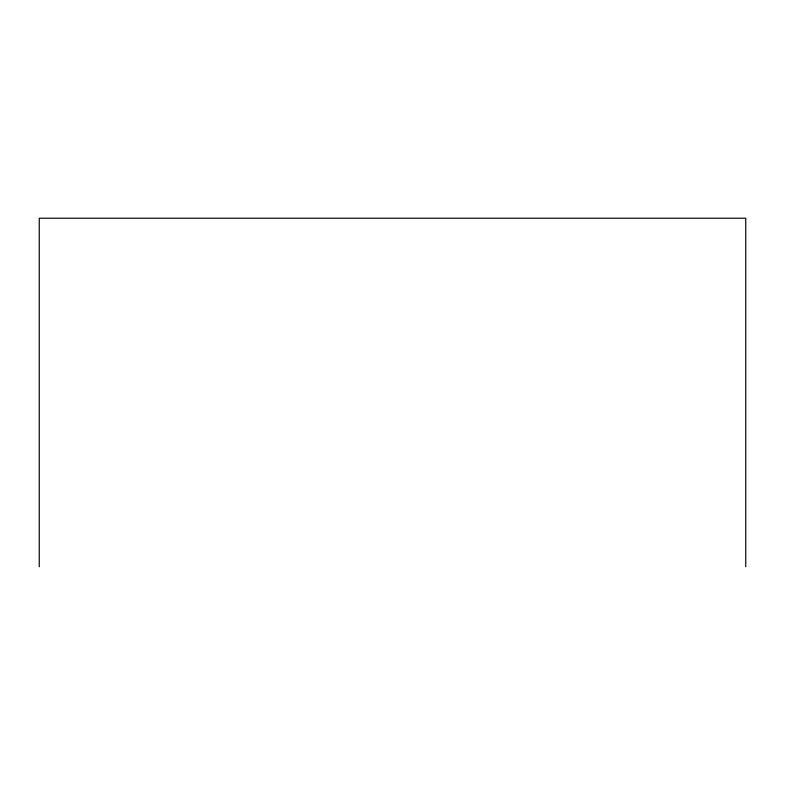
<?xml version="1.0" encoding="UTF-8"?>
<svg xmlns="http://www.w3.org/2000/svg" width="785" height="785" viewBox="0 0 785 785"><rect width="100%" height="100%" fill="white"/><g stroke="black" fill="none" stroke-linecap="round" stroke-linejoin="round"><path stroke-width="1.18" d="M745.75 566.77L745.75 218.23L39.25 218.23L39.25 566.77"/></g></svg>
